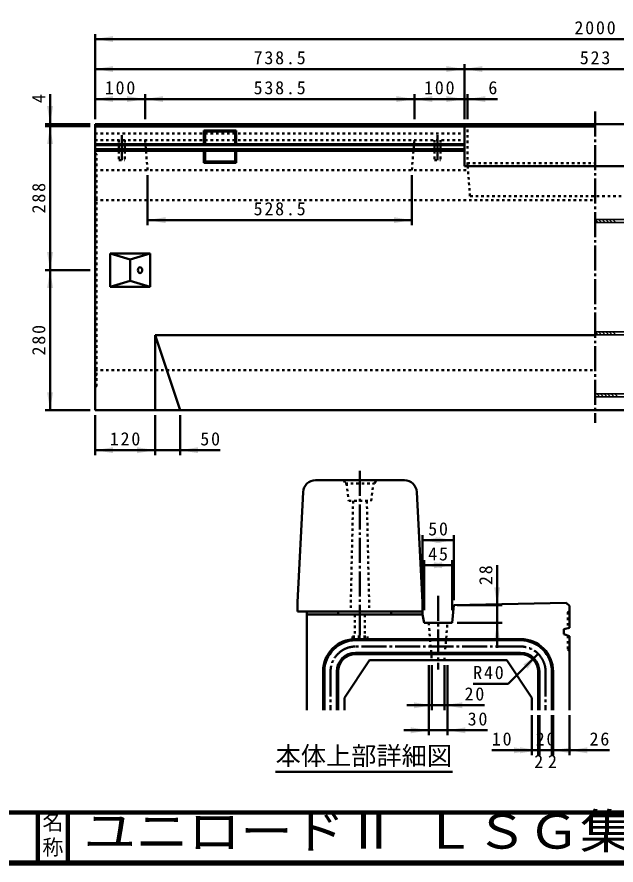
# Model space of a CAD drawing. Units: millimetres, scale not verified. Extents: x 100 to 4105, y 100 to 2870.
# Drawn here: x 1778 to 2976, y 100 to 1796 of the extents above; entities that cross this region are included whole.
import ezdxf
from ezdxf.enums import TextEntityAlignment as Align

# ---------------------------------------------------------------- set-up
doc = ezdxf.new("R2010")
doc.units = ezdxf.units.MM
doc.header["$LTSCALE"] = 5
doc.linetypes.add('USER1', pattern=[2.2, 1, -1.2])
doc.linetypes.add('USER3', pattern=[13.4, 10, -1.2, 1, -1.2])
doc.layers.add('V-nasSTD', color=7, linetype='Continuous', lineweight=35)
doc.styles.add('ＭＳ ゴシック', font='')
doc.styles.get('ＭＳ ゴシック').set_extended_font_data('MS Gothic')

msp = doc.modelspace()

# ---------------------------------------------------------------- hatches: boundary and pattern name
at = {"layer": 'V-nasSTD'}
for points in [[(1970.35, 1757.38), (1934.35, 1751.38), (1970.35, 1745.38)], [(1970.35, 1697.38), (1934.35, 1691.38), (1970.35, 1685.38)], [(2636.85, 1685.38), (2672.85, 1691.38), (2636.85, 1697.38)], [(2708.85, 1697.38), (2672.85, 1691.38), (2708.85, 1685.38)], [(1970.35, 1637.38), (1934.35, 1631.38), (1970.35, 1625.38)], [(1998.35, 1625.38), (2034.35, 1631.38), (1998.35, 1637.38)], [(2070.35, 1637.38), (2034.35, 1631.38), (2070.35, 1625.38)], [(2536.85, 1625.38), (2572.85, 1631.38), (2536.85, 1637.38)], [(2608.85, 1637.38), (2572.85, 1631.38), (2608.85, 1625.38)], [(2636.85, 1625.38), (2672.85, 1631.38), (2636.85, 1637.38)], [(2714.85, 1637.38), (2678.85, 1631.38), (2714.85, 1625.38)], [(1838.35, 1617.38), (1844.35, 1581.38), (1850.35, 1617.38)], [(1850.35, 1541.38), (1844.35, 1577.38), (1838.35, 1541.38)], [(2075.35, 1395.38), (2039.35, 1389.38), (2075.35, 1383.38)], [(2531.85, 1383.38), (2567.85, 1389.38), (2531.85, 1395.38)], [(1838.35, 1325.38), (1844.35, 1289.38), (1850.35, 1325.38)], [(1850.35, 1253.38), (1844.35, 1289.38), (1838.35, 1253.38)], [(1838.35, 1045.38), (1844.35, 1009.38), (1850.35, 1045.38)], [(1970.35, 935.38), (1934.35, 929.38), (1970.35, 923.38)], [(2018.35, 923.38), (2054.35, 929.38), (2018.35, 935.38)], [(2140.35, 935.38), (2104.35, 929.38), (2140.35, 923.38)], [(2625.086, 755.376), (2589.086, 749.376), (2625.086, 743.376)], [(2615.586, 743.376), (2651.586, 749.376), (2615.586, 755.376)], [(2628.211, 705.376), (2592.211, 699.376), (2628.211, 693.376)], [(2612.461, 693.376), (2648.461, 699.376), (2612.461, 705.376)], [(2744.461, 655.376), (2738.461, 619.376), (2732.461, 655.376)], [(2420.336, 600.626), (2420.336, 606.876), (2357.836, 606.876), (2357.836, 600.626)], [(2589.086, 600.626), (2589.086, 606.876), (2526.586, 606.876), (2526.586, 600.626)], [(2744.461, 548.376), (2738.461, 584.376), (2732.461, 548.376)], [(2799.478, 492.533), (2820.691, 522.231), (2790.993, 501.018)], [(2571.836, 413.376), (2607.836, 419.376), (2571.836, 425.376)], [(2668.836, 425.376), (2632.836, 419.376), (2668.836, 413.376)], [(2565.586, 363.376), (2601.586, 369.376), (2565.586, 375.376)], [(2675.086, 375.376), (2639.086, 369.376), (2675.086, 363.376)], [(2771.836, 323.376), (2807.836, 329.376), (2771.836, 335.376)], [(2784.336, 323.376), (2820.336, 329.376), (2784.336, 335.376)], [(2886.336, 335.376), (2850.336, 329.376), (2886.336, 323.376)], [(2918.836, 335.376), (2882.836, 329.376), (2918.836, 323.376)]]:
    msp.add_hatch(color=256, dxfattribs=at).paths.add_polyline_path(points)

# ---------------------------------------------------------------- linework, layer by layer
at = {"layer": 'V-nasSTD', "lineweight": 50}
for p, q in [((1934.35, 1591.38), (1934.35, 1761.38)), ((1934.35, 1751.38), (3934.35, 1751.38)), ((2672.85, 1591.38), (2672.85, 1701.38)), ((1934.35, 1691.38), (2672.85, 1691.38)), ((2672.85, 1691.38), (3195.85, 1691.38)), ((1844.35, 1641.38), (1844.35, 1581.38)), ((1934.35, 1631.38), (2034.35, 1631.38)), ((2034.35, 1591.38), (2034.35, 1641.38)), ((2034.35, 1631.38), (2572.85, 1631.38)), ((2572.85, 1591.38), (2572.85, 1641.38)), ((2572.85, 1631.38), (2672.85, 1631.38)), ((2672.85, 1631.38), (2678.85, 1631.38)), ((2678.85, 1591.38), (2678.85, 1641.38)), ((2738.85, 1631.38), (2678.85, 1631.38)), ((1924.35, 1581.38), (1834.35, 1581.38)), ((1924.35, 1577.38), (1834.35, 1577.38)), ((1844.35, 1577.38), (1844.35, 1581.38)), ((1844.35, 1289.38), (1844.35, 1577.38)), ((1934.35, 1581.38), (1934.35, 1009.38)), ((1934.35, 1581.38), (2672.85, 1581.38)), ((2672.85, 1581.38), (2672.85, 1497.38)), ((3195.85, 1581.38), (2672.85, 1581.38)), ((1934.35, 1576.38), (2672.85, 1576.38)), ((2152.05, 1568.68), (2216.65, 1568.68)), ((2152.05, 1568.68), (2154.35, 1566.38)), ((2152.05, 1568.68), (2152.05, 1541.395)), ((2154.35, 1566.38), (2214.35, 1566.38)), ((2154.35, 1566.38), (2154.35, 1541.395)), ((2214.35, 1566.38), (2216.65, 1568.68)), ((2214.35, 1566.38), (2214.35, 1541.395)), ((2216.65, 1568.68), (2216.65, 1541.395)), ((2672.85, 1576.38), (2934.35, 1576.38)), ((1934.35, 1541.395), (2672.85, 1541.395)), ((1934.35, 1539.38), (2672.85, 1539.38)), ((1934.35, 1531.38), (2672.85, 1531.38)), ((1934.35, 1528.022), (2672.85, 1528.022)), ((2152.05, 1528.022), (2152.05, 1504.08)), ((2154.35, 1528.022), (2154.35, 1506.38)), ((2214.35, 1528.022), (2214.35, 1506.38)), ((2216.65, 1528.022), (2216.65, 1504.08)), ((2152.05, 1504.08), (2154.35, 1506.38)), ((2152.05, 1504.08), (2216.65, 1504.08)), ((2154.35, 1506.38), (2214.35, 1506.38)), ((2214.35, 1506.38), (2216.65, 1504.08)), ((2672.85, 1497.38), (3195.85, 1497.38)), ((2039.35, 1479.38), (2039.35, 1379.38)), ((2567.85, 1479.38), (2567.85, 1379.38)), ((2039.35, 1389.38), (2567.85, 1389.38)), ((1964.35, 1322.88), (1964.35, 1255.88)), ((1964.35, 1322.88), (2044.35, 1322.88)), ((1964.35, 1322.88), (2004.35, 1310.88)), ((2004.35, 1310.88), (2044.35, 1322.88)), ((2044.35, 1322.88), (2044.35, 1255.88)), ((2004.35, 1310.88), (2004.35, 1267.88)), ((1924.35, 1289.38), (1834.35, 1289.38)), ((1844.35, 1009.38), (1844.35, 1289.38)), ((1964.35, 1255.88), (2004.35, 1267.88)), ((1964.35, 1255.88), (2044.35, 1255.88)), ((2004.35, 1267.88), (2044.35, 1255.88)), ((2054.35, 1159.38), (2054.35, 1009.38)), ((2054.35, 1159.38), (2104.35, 1009.38)), ((2054.35, 1159.38), (2934.35, 1159.38)), ((1924.35, 1009.38), (1834.35, 1009.38)), ((1934.35, 1009.38), (3934.35, 1009.38)), ((1934.35, 999.38), (1934.35, 919.38)), ((2054.35, 999.38), (2054.35, 919.38)), ((2104.35, 999.38), (2104.35, 919.38)), ((1934.35, 929.38), (2054.35, 929.38)), ((2054.35, 929.38), (2104.35, 929.38)), ((2184.35, 929.38), (2104.35, 929.38)), ((2375.337, 869.376), (2552.835, 869.376)), ((2350.37, 845.657), (2339.086, 625.626)), ((2589.086, 625.626), (2577.802, 845.657)), ((2589.086, 629.376), (2589.086, 759.376)), ((2589.086, 629.376), (2589.086, 759.376)), ((2589.086, 749.376), (2651.586, 749.376)), ((2651.586, 629.376), (2651.586, 759.376)), ((2592.211, 609.376), (2592.211, 709.376)), ((2592.211, 699.376), (2648.461, 699.376)), ((2648.461, 609.376), (2648.461, 709.376)), ((2738.461, 699.376), (2738.461, 619.376)), ((2339.086, 625.626), (2339.086, 606.876)), ((2589.086, 625.626), (2589.086, 606.876)), ((2651.586, 619.376), (2648.461, 584.376)), ((2651.586, 619.376), (2876.586, 624.376)), ((2658.461, 619.376), (2748.461, 619.376)), ((2738.461, 584.376), (2738.461, 619.376)), ((2876.586, 624.376), (2882.836, 618.126)), ((2882.836, 574.395), (2882.836, 618.126)), ((2339.086, 606.876), (2589.086, 606.876)), ((2357.836, 606.876), (2357.836, 600.626)), ((2357.836, 600.626), (2589.086, 600.626)), ((2357.836, 600.626), (2357.836, 409.376)), ((2420.336, 606.876), (2420.336, 600.626)), ((2526.586, 606.876), (2526.586, 600.626)), ((2589.086, 606.876), (2589.086, 600.626)), ((2589.086, 600.626), (2592.211, 584.376)), ((2592.211, 584.376), (2648.461, 584.376)), ((2658.461, 584.376), (2748.461, 584.376)), ((2738.461, 534.376), (2738.461, 584.376)), ((2871.586, 571.876), (2882.836, 574.395)), ((2871.586, 561.876), (2871.586, 571.876)), ((2871.586, 561.876), (2882.836, 557.678)), ((2785.336, 551.876), (2455.336, 551.876)), ((2785.336, 549.376), (2455.336, 549.376)), ((2882.836, 557.678), (2882.836, 409.376)), ((2482.836, 509.376), (2432.836, 434.376)), ((2785.336, 524.376), (2455.336, 524.376)), ((2785.336, 521.876), (2455.336, 521.876)), ((2482.836, 509.376), (2757.836, 509.376)), ((2757.836, 509.376), (2807.836, 434.376)), ((2760.587, 462.127), (2820.691, 522.231)), ((2601.586, 499.376), (2601.586, 359.376)), ((2607.836, 499.376), (2607.836, 409.376)), ((2632.836, 499.376), (2632.836, 409.376)), ((2639.086, 499.376), (2639.086, 359.376)), ((2390.336, 486.876), (2390.336, 409.376)), ((2392.836, 486.876), (2392.836, 409.376)), ((2417.836, 486.876), (2417.836, 409.376)), ((2420.336, 486.876), (2420.336, 409.376)), ((2820.336, 409.376), (2820.336, 486.876)), ((2822.836, 486.876), (2822.836, 409.376)), ((2847.836, 486.876), (2847.836, 409.376)), ((2850.336, 409.376), (2850.336, 486.876)), ((2760.587, 462.127), (2690.587, 462.127)), ((2432.836, 434.376), (2432.836, 409.376)), ((2807.836, 434.376), (2807.836, 409.376)), ((2557.836, 419.376), (2607.836, 419.376)), ((2607.836, 419.376), (2632.836, 419.376)), ((2712.836, 419.376), (2632.836, 419.376)), ((2807.836, 399.376), (2807.836, 319.376)), ((2820.336, 399.376), (2820.336, 319.376)), ((2822.836, 399.376), (2822.836, 319.376)), ((2847.836, 399.376), (2847.836, 319.376)), ((2850.336, 399.376), (2850.336, 319.376)), ((2882.836, 399.376), (2882.836, 319.376)), ((2551.586, 369.376), (2601.586, 369.376)), ((2601.586, 369.376), (2639.086, 369.376)), ((2719.086, 369.376), (2639.086, 369.376)), ((2727.836, 329.376), (2807.836, 329.376)), ((2807.836, 329.376), (2820.336, 329.376)), ((2820.336, 329.376), (2822.836, 329.376)), ((2822.836, 329.376), (2847.836, 329.376)), ((2847.836, 329.376), (2850.336, 329.376)), ((2850.336, 329.376), (2882.836, 329.376)), ((2962.836, 329.376), (2882.836, 329.376)), ((2295.368, 286.542), (2649.377, 286.542))]:
    msp.add_line(p, q, dxfattribs=at)
at = {"layer": 'V-nasSTD', "linetype": 'USER3', "lineweight": 50}
for p, q in [((2934.35, 1606.38), (2934.35, 984.38)), ((1988.05, 1559.38), (1988.05, 1509.38)), ((2619.15, 1559.38), (2619.15, 1509.38)), ((2464.086, 888.126), (2464.086, 588.126)), ((2620.336, 638.126), (2620.336, 490.626)), ((2464.086, 609.376), (2464.086, 553.126)), ((2785.336, 536.876), (2455.336, 536.876)), ((2405.336, 486.876), (2405.336, 409.376)), ((2835.336, 486.876), (2835.336, 409.376))]:
    msp.add_line(p, q, dxfattribs=at)
at = {"layer": 'V-nasSTD', "linetype": 'USER1', "lineweight": 50}
for p, q in [((1934.35, 1577.38), (2672.85, 1577.38)), ((2678.85, 1581.38), (2678.85, 1497.38)), ((1934.35, 1562.38), (2672.85, 1562.38)), ((1934.35, 1549.38), (2672.85, 1549.38)), ((1982.05, 1549.38), (1982.05, 1509.38)), ((1994.05, 1549.38), (1994.05, 1509.38)), ((2034.35, 1549.38), (2039.35, 1489.38)), ((2567.85, 1489.38), (2572.85, 1549.38)), ((2613.15, 1549.38), (2613.15, 1509.38)), ((2625.15, 1549.38), (2625.15, 1509.38)), ((1937.35, 1521.38), (1934.35, 1523.38)), ((1937.35, 1057.38), (1937.35, 1521.38)), ((1982.05, 1509.38), (1994.05, 1509.38)), ((2613.15, 1509.38), (2625.15, 1509.38)), ((1934.35, 1499.38), (1937.35, 1501.38)), ((2678.85, 1503.38), (2934.35, 1503.38)), ((2679.55, 1497.38), (2684.109, 1437.269)), ((1934.35, 1489.38), (2680.157, 1489.38)), ((1934.35, 1429.38), (2934.35, 1429.38)), ((3184.591, 1437.269), (2684.109, 1437.269)), ((1934.35, 1089.38), (2934.35, 1089.38)), ((1934.35, 1079.38), (1937.35, 1077.38)), ((1937.35, 1057.38), (1934.35, 1055.38)), ((2431.586, 869.376), (2434.711, 863.126)), ((2493.461, 863.126), (2496.586, 869.376)), ((2434.711, 863.126), (2493.461, 863.126)), ((2437.211, 863.126), (2441.586, 828.126)), ((2486.586, 828.126), (2490.961, 863.126)), ((2441.586, 828.126), (2486.586, 828.126)), ((2450.336, 828.126), (2445.336, 606.876)), ((2477.836, 828.126), (2482.836, 606.876)), ((2454.086, 600.626), (2454.086, 556.876)), ((2474.086, 600.626), (2474.086, 556.876)), ((2879.961, 605.626), (2882.836, 608.501)), ((2879.961, 605.626), (2879.961, 573.751)), ((2601.586, 584.376), (2607.836, 509.376)), ((2632.836, 509.376), (2639.086, 584.376)), ((2449.086, 556.876), (2479.086, 556.876)), ((2449.086, 556.876), (2449.086, 553.126)), ((2449.086, 553.126), (2479.086, 553.126)), ((2479.086, 556.876), (2479.086, 553.126)), ((2879.961, 558.751), (2879.961, 530.626)), ((2879.961, 530.626), (2882.836, 527.751))]:
    msp.add_line(p, q, dxfattribs=at)
at = {"layer": 'V-nasSTD'}
for p, q in [((2934.35, 1390.326), (3039.35, 1390.326)), ((2934.35, 1390.309), (2940.334, 1384.326)), ((2934.35, 1384.326), (3039.35, 1384.326)), ((2941.405, 1390.326), (2947.405, 1384.326)), ((2948.476, 1390.326), (2954.476, 1384.326)), ((2955.547, 1390.326), (2961.547, 1384.326)), ((2962.618, 1390.326), (2968.618, 1384.326)), ((2969.689, 1390.326), (2975.689, 1384.326)), ((2934.35, 1165.88), (3039.35, 1165.88)), ((2934.35, 1165.864), (2940.334, 1159.88)), ((2934.35, 1159.88), (3039.35, 1159.88)), ((2941.405, 1165.88), (2947.405, 1159.88)), ((2948.476, 1165.88), (2954.476, 1159.88)), ((2955.547, 1165.88), (2961.547, 1159.88)), ((2962.618, 1165.88), (2968.618, 1159.88)), ((2969.689, 1165.88), (2975.689, 1159.88)), ((2934.35, 1041.88), (3039.35, 1041.88)), ((2934.35, 1038.585), (2937.055, 1035.88)), ((2934.35, 1035.88), (3039.35, 1035.88)), ((2938.126, 1041.88), (2944.126, 1035.88)), ((2945.197, 1041.88), (2951.197, 1035.88)), ((2952.268, 1041.88), (2958.268, 1035.88)), ((2959.339, 1041.88), (2965.339, 1035.88)), ((2966.41, 1041.88), (2972.41, 1035.88)), ((2973.481, 1041.88), (2979.481, 1035.88))]:
    msp.add_line(p, q, dxfattribs=at)
at = {"layer": 'V-nasSTD', "lineweight": 100}
for p, q in [((105, 205), (4100, 205)), ((1820, 205), (1820, 105)), ((1880, 205), (1880, 105)), ((105, 105), (4100, 105))]:
    msp.add_line(p, q, dxfattribs=at)
at = {"layer": 'V-nasSTD', "lineweight": 13}
msp.add_lwpolyline([(100, 100), (100, 2870), (4105, 2870), (4105, 100)], close=True, dxfattribs=at)
at = {"layer": 'V-nasSTD', "lineweight": 50}
for centre, radius, start, end in [((2375.337, 844.376), 25, 90, 177.06433), ((2552.835, 844.376), 25, 2.93567, 90), ((2455.336, 486.876), 65, 90, 180), ((2455.336, 486.876), 62.5, 90, 180), ((2785.336, 486.876), 65, 0, 90), ((2785.336, 486.876), 62.5, 0, 90), ((2455.336, 486.876), 37.5, 90, 180), ((2455.336, 486.876), 35, 90, 180), ((2785.336, 486.876), 37.5, 0, 90), ((2785.336, 486.876), 35, 0, 90)]:
    msp.add_arc(centre, radius, start, end, dxfattribs=at)
at = {"layer": 'V-nasSTD', "linetype": 'USER3', "lineweight": 50}
for centre, start, end in [((2455.336, 486.876), 90, 180), ((2785.336, 486.876), 0, 90)]:
    msp.add_arc(centre, 50, start, end, dxfattribs=at)
at = {"layer": 'V-nasSTD', "lineweight": 50}
msp.add_ellipse((2024.35, 1289.38), major_axis=(0, 6), ratio=0.707107, dxfattribs=at)

# ---------------------------------------------------------------- texts
at = {"layer": 'V-nasSTD', "style": 'ＭＳ ゴシック'}
for s, height, p in [('6', 26.39, (2720.85, 1667.38)), ('本体上部詳細図', 36.95, (2295.368, 336.942)), ('2', 26.39, (2812.586, 320.376)), ('2', 26.39, (2840.086, 320.376)), ('名', 30.79, (1828.982, 200.999)), ('称', 30.79, (1828.976, 151.01))]:
    msp.add_text(s, height=height, dxfattribs=at).set_placement(p, align=Align.TOP_LEFT)
msp.add_text('4', height=26.39, rotation=90, dxfattribs=at).set_placement((1808.35, 1623.38), align=Align.TOP_LEFT)
at = {"layer": 'V-nasSTD', "style": 'ＭＳ ゴシック', "width": 1.1}
msp.add_text('ユニロードⅡ ＬＳＧ集水', height=69.65, dxfattribs=at).set_placement((1911.5, 202.47), align=Align.TOP_LEFT)
at = {"layer": 'V-nasSTD', "char_height": 26.39, "attachment_point": 1, "style": 'ＭＳ ゴシック'}
for s, insert in [('\\T1.2;2000', (2892.95, 1787.38)), ('\\T1.2;738.5', (2251.4, 1727.38)), ('\\T1.2;523', (2903.75, 1727.38)), ('\\T1.2;100', (1953.75, 1667.38)), ('\\T1.2;538.5', (2251.4, 1667.38)), ('\\T1.2;100', (2592.25, 1667.38)), ('\\T1.2;528.5', (2251.4, 1425.38)), ('\\T1.2;120', (1963.75, 965.38)), ('\\T1.2;50', (2144.75, 965.377)), ('\\T1.2;50', (2600.536, 785.376)), ('\\T1.2;45', (2600.536, 735.376)), ('\\T1.2;R40', (2690.587, 498.127)), ('\\T1.2;20', (2673.236, 455.376)), ('\\T1.2;30', (2679.486, 405.376)), ('\\T1.2;10', (2727.836, 365.376)), ('\\T1.2;20', (2815.536, 365.376)), ('\\T1.2;26', (2923.236, 365.376))]:
    msp.add_mtext(s, dxfattribs=dict(at, insert=insert))
at = {"layer": 'V-nasSTD', "char_height": 26.39, "attachment_point": 1, "rotation": 90, "style": 'ＭＳ ゴシック'}
for s, insert in [('\\T1.2;288', (1808.35, 1402.78)), ('\\T1.2;280', (1808.35, 1118.78)), ('\\T1.2;28', (2702.461, 659.776))]:
    msp.add_mtext(s, dxfattribs=dict(at, insert=insert))

doc.saveas('drawing.dxf')
